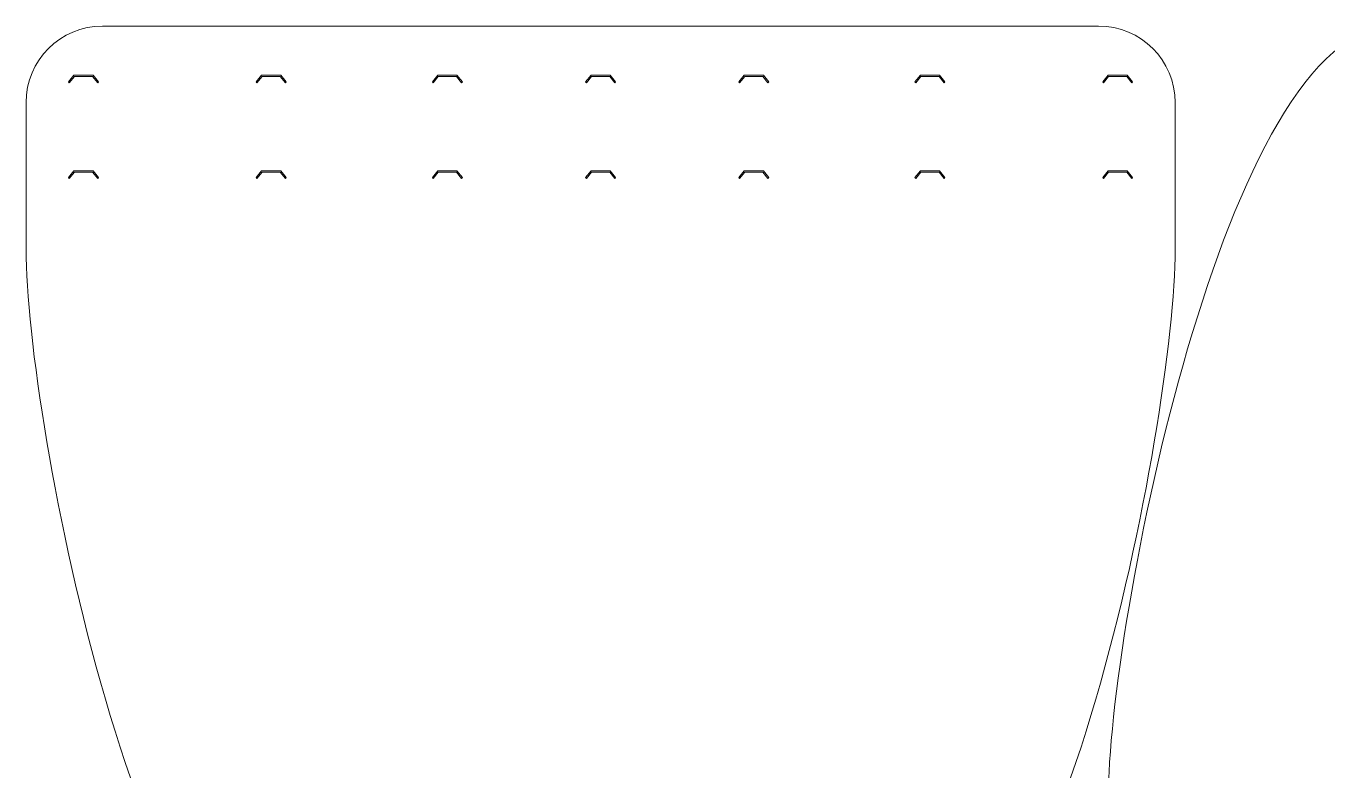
# Model space of a CAD drawing. Header units: millimetres. Extents: x 1797 to 2379, y 410 to 799.
# Drawn here: x 1796.6 to 2136.5, y 604.1 to 798.6 of the extents above; entities that cross this region are included whole.
import ezdxf

# ---------------------------------------------------------------- set-up
doc = ezdxf.new("R2010")
doc.units = ezdxf.units.MM
doc.header["$MEASUREMENT"] = 0

msp = doc.modelspace()

# ---------------------------------------------------------------- linework, layer by layer
at = {"color": 242, "lineweight": 9}
for points in [[(2021.9346, 538.6002), (2066.2546, 538.6002), (2096.6432, 695.9884), (2096.6432, 740.3084), (2096.6432, 740.3084), (2096.6432, 778.6001), (2096.6432, 778.6001), (2096.6432, 789.6801), (2087.7229, 798.6004), (2076.6429, 798.6004), (2076.6429, 798.6004), (1816.6433, 798.6004), (1816.6433, 798.6004), (1805.5633, 798.6004), (1796.6429, 789.6801), (1796.6429, 778.6001), (1796.6429, 778.6001), (1796.6429, 740.3084), (1796.6429, 740.3084), (1796.6429, 695.9884), (1827.0316, 538.6002), (1871.3515, 538.6002), (1871.3515, 538.6002), (2021.9346, 538.6002), (2021.9346, 538.6002)], [(2153.8893, 798.6004), (2109.5693, 798.6004), (2079.1807, 641.2122), (2079.1807, 596.8922), (2079.1807, 596.8922), (2079.1807, 558.6005), (2079.1807, 558.6005), (2079.1807, 547.5205), (2088.101, 538.6002), (2099.181, 538.6002), (2099.181, 538.6002), (2359.1806, 538.6002), (2359.1806, 538.6002), (2370.2606, 538.6002), (2379.181, 547.5205), (2379.181, 558.6005), (2379.181, 558.6005), (2379.181, 596.8922), (2379.181, 596.8922), (2379.181, 641.2122), (2348.7923, 798.6004), (2304.4724, 798.6004), (2304.4724, 798.6004), (2153.8893, 798.6004), (2153.8893, 798.6004)], [(1809.2673, 785.4186), (1809.2673, 785.4186), (1807.9413, 783.7872), (1807.9413, 783.7872), (1807.9413, 783.7872), (1807.7289, 784.0484), (1807.7289, 784.0484), (1807.7289, 784.0484), (1809.1433, 785.7872), (1809.1433, 785.7872), (1809.1433, 785.7872), (1814.143, 785.7872), (1814.143, 785.7872), (1814.143, 785.7872), (1815.5574, 784.0484), (1815.5574, 784.0484), (1815.5574, 784.0484), (1815.3455, 783.7872), (1815.3455, 783.7872), (1815.3455, 783.7872), (1814.0189, 785.4186), (1814.0189, 785.4186), (1814.0189, 785.4186), (1809.2673, 785.4186), (1809.2673, 785.4186)], [(1858.2673, 785.4186), (1858.2673, 785.4186), (1856.9413, 783.7872), (1856.9413, 783.7872), (1856.9413, 783.7872), (1856.7289, 784.0484), (1856.7289, 784.0484), (1856.7289, 784.0484), (1858.1433, 785.7872), (1858.1433, 785.7872), (1858.1433, 785.7872), (1863.143, 785.7872), (1863.143, 785.7872), (1863.143, 785.7872), (1864.5574, 784.0484), (1864.5574, 784.0484), (1864.5574, 784.0484), (1864.3455, 783.7872), (1864.3455, 783.7872), (1864.3455, 783.7872), (1863.0189, 785.4186), (1863.0189, 785.4186), (1863.0189, 785.4186), (1858.2673, 785.4186), (1858.2673, 785.4186)], [(1904.2673, 785.4186), (1904.2673, 785.4186), (1902.9413, 783.7872), (1902.9413, 783.7872), (1902.9413, 783.7872), (1902.7289, 784.0484), (1902.7289, 784.0484), (1902.7289, 784.0484), (1904.1433, 785.7872), (1904.1433, 785.7872), (1904.1433, 785.7872), (1909.143, 785.7872), (1909.143, 785.7872), (1909.143, 785.7872), (1910.5574, 784.0484), (1910.5574, 784.0484), (1910.5574, 784.0484), (1910.3455, 783.7872), (1910.3455, 783.7872), (1910.3455, 783.7872), (1909.0189, 785.4186), (1909.0189, 785.4186), (1909.0189, 785.4186), (1904.2673, 785.4186), (1904.2673, 785.4186)], [(1944.2673, 785.4186), (1944.2673, 785.4186), (1942.9413, 783.7872), (1942.9413, 783.7872), (1942.9413, 783.7872), (1942.7289, 784.0484), (1942.7289, 784.0484), (1942.7289, 784.0484), (1944.1433, 785.7872), (1944.1433, 785.7872), (1944.1433, 785.7872), (1949.143, 785.7872), (1949.143, 785.7872), (1949.143, 785.7872), (1950.5574, 784.0484), (1950.5574, 784.0484), (1950.5574, 784.0484), (1950.3455, 783.7872), (1950.3455, 783.7872), (1950.3455, 783.7872), (1949.0189, 785.4186), (1949.0189, 785.4186), (1949.0189, 785.4186), (1944.2673, 785.4186), (1944.2673, 785.4186)], [(1990.3455, 783.7872), (1990.3455, 783.7872), (1989.0189, 785.4186), (1989.0189, 785.4186), (1989.0189, 785.4186), (1984.2673, 785.4186), (1984.2673, 785.4186), (1984.2673, 785.4186), (1982.9413, 783.7872), (1982.9413, 783.7872), (1982.9413, 783.7872), (1982.7289, 784.0484), (1982.7289, 784.0484), (1982.7289, 784.0484), (1984.1433, 785.7872), (1984.1433, 785.7872), (1984.1433, 785.7872), (1989.143, 785.7872), (1989.143, 785.7872), (1989.143, 785.7872), (1990.5574, 784.0484), (1990.5574, 784.0484), (1990.5574, 784.0484), (1990.3455, 783.7872), (1990.3455, 783.7872)], [(2030.2673, 785.4186), (2030.2673, 785.4186), (2028.9413, 783.7872), (2028.9413, 783.7872), (2028.9413, 783.7872), (2028.7289, 784.0484), (2028.7289, 784.0484), (2028.7289, 784.0484), (2030.1433, 785.7872), (2030.1433, 785.7872), (2030.1433, 785.7872), (2035.143, 785.7872), (2035.143, 785.7872), (2035.143, 785.7872), (2036.5574, 784.0484), (2036.5574, 784.0484), (2036.5574, 784.0484), (2036.3455, 783.7872), (2036.3455, 783.7872), (2036.3455, 783.7872), (2035.019, 785.4186), (2035.019, 785.4186), (2035.019, 785.4186), (2030.2673, 785.4186), (2030.2673, 785.4186)], [(2079.2673, 785.4186), (2079.2673, 785.4186), (2077.9413, 783.7872), (2077.9413, 783.7872), (2077.9413, 783.7872), (2077.7289, 784.0484), (2077.7289, 784.0484), (2077.7289, 784.0484), (2079.1433, 785.7872), (2079.1433, 785.7872), (2079.1433, 785.7872), (2084.143, 785.7872), (2084.143, 785.7872), (2084.143, 785.7872), (2085.5574, 784.0484), (2085.5574, 784.0484), (2085.5574, 784.0484), (2085.3455, 783.7872), (2085.3455, 783.7872), (2085.3455, 783.7872), (2084.019, 785.4186), (2084.019, 785.4186), (2084.019, 785.4186), (2079.2673, 785.4186), (2079.2673, 785.4186)], [(1809.2673, 760.4186), (1809.2673, 760.4186), (1807.9413, 758.7872), (1807.9413, 758.7872), (1807.9413, 758.7872), (1807.7289, 759.0484), (1807.7289, 759.0484), (1807.7289, 759.0484), (1809.1433, 760.7872), (1809.1433, 760.7872), (1809.1433, 760.7872), (1814.143, 760.7872), (1814.143, 760.7872), (1814.143, 760.7872), (1815.5574, 759.0484), (1815.5574, 759.0484), (1815.5574, 759.0484), (1815.3455, 758.7872), (1815.3455, 758.7872), (1815.3455, 758.7872), (1814.0189, 760.4186), (1814.0189, 760.4186), (1814.0189, 760.4186), (1809.2673, 760.4186), (1809.2673, 760.4186)], [(1858.2673, 760.4186), (1858.2673, 760.4186), (1856.9413, 758.7872), (1856.9413, 758.7872), (1856.9413, 758.7872), (1856.7289, 759.0484), (1856.7289, 759.0484), (1856.7289, 759.0484), (1858.1433, 760.7872), (1858.1433, 760.7872), (1858.1433, 760.7872), (1863.143, 760.7872), (1863.143, 760.7872), (1863.143, 760.7872), (1864.5574, 759.0484), (1864.5574, 759.0484), (1864.5574, 759.0484), (1864.3455, 758.7872), (1864.3455, 758.7872), (1864.3455, 758.7872), (1863.0189, 760.4186), (1863.0189, 760.4186), (1863.0189, 760.4186), (1858.2673, 760.4186), (1858.2673, 760.4186)], [(1904.2673, 760.4186), (1904.2673, 760.4186), (1902.9413, 758.7872), (1902.9413, 758.7872), (1902.9413, 758.7872), (1902.7289, 759.0484), (1902.7289, 759.0484), (1902.7289, 759.0484), (1904.1433, 760.7872), (1904.1433, 760.7872), (1904.1433, 760.7872), (1909.143, 760.7872), (1909.143, 760.7872), (1909.143, 760.7872), (1910.5574, 759.0484), (1910.5574, 759.0484), (1910.5574, 759.0484), (1910.3455, 758.7872), (1910.3455, 758.7872), (1910.3455, 758.7872), (1909.0189, 760.4186), (1909.0189, 760.4186), (1909.0189, 760.4186), (1904.2673, 760.4186), (1904.2673, 760.4186)], [(1944.2673, 760.4186), (1944.2673, 760.4186), (1942.9413, 758.7872), (1942.9413, 758.7872), (1942.9413, 758.7872), (1942.7289, 759.0484), (1942.7289, 759.0484), (1942.7289, 759.0484), (1944.1433, 760.7872), (1944.1433, 760.7872), (1944.1433, 760.7872), (1949.143, 760.7872), (1949.143, 760.7872), (1949.143, 760.7872), (1950.5574, 759.0484), (1950.5574, 759.0484), (1950.5574, 759.0484), (1950.3455, 758.7872), (1950.3455, 758.7872), (1950.3455, 758.7872), (1949.0189, 760.4186), (1949.0189, 760.4186), (1949.0189, 760.4186), (1944.2673, 760.4186), (1944.2673, 760.4186)], [(1989.0189, 760.4186), (1989.0189, 760.4186), (1984.2673, 760.4186), (1984.2673, 760.4186), (1984.2673, 760.4186), (1982.9413, 758.7872), (1982.9413, 758.7872), (1982.9413, 758.7872), (1982.7289, 759.0484), (1982.7289, 759.0484), (1982.7289, 759.0484), (1984.1433, 760.7872), (1984.1433, 760.7872), (1984.1433, 760.7872), (1989.143, 760.7872), (1989.143, 760.7872), (1989.143, 760.7872), (1990.5574, 759.0484), (1990.5574, 759.0484), (1990.5574, 759.0484), (1990.3455, 758.7872), (1990.3455, 758.7872), (1990.3455, 758.7872), (1989.0189, 760.4186), (1989.0189, 760.4186)], [(2030.2673, 760.4186), (2030.2673, 760.4186), (2028.9413, 758.7872), (2028.9413, 758.7872), (2028.9413, 758.7872), (2028.7289, 759.0484), (2028.7289, 759.0484), (2028.7289, 759.0484), (2030.1433, 760.7872), (2030.1433, 760.7872), (2030.1433, 760.7872), (2035.143, 760.7872), (2035.143, 760.7872), (2035.143, 760.7872), (2036.5574, 759.0484), (2036.5574, 759.0484), (2036.5574, 759.0484), (2036.3455, 758.7872), (2036.3455, 758.7872), (2036.3455, 758.7872), (2035.019, 760.4186), (2035.019, 760.4186), (2035.019, 760.4186), (2030.2673, 760.4186), (2030.2673, 760.4186)], [(2077.9413, 758.7872), (2077.9413, 758.7872), (2079.2673, 760.4186), (2079.2673, 760.4186), (2079.2673, 760.4186), (2084.019, 760.4186), (2084.019, 760.4186), (2084.019, 760.4186), (2085.3455, 758.7872), (2085.3455, 758.7872), (2085.3455, 758.7872), (2085.5574, 759.0484), (2085.5574, 759.0484), (2085.5574, 759.0484), (2084.143, 760.7872), (2084.143, 760.7872), (2084.143, 760.7872), (2079.1433, 760.7872), (2079.1433, 760.7872), (2079.1433, 760.7872), (2077.7289, 759.0484), (2077.7289, 759.0484), (2077.7289, 759.0484), (2077.9413, 758.7872), (2077.9413, 758.7872)]]:
    msp.add_open_spline(points, degree=3, knots=[0, 0, 0, 0, 0.125, 0.125, 0.125, 0.25, 0.25, 0.25, 0.375, 0.375, 0.375, 0.5, 0.5, 0.5, 0.625, 0.625, 0.625, 0.75, 0.75, 0.75, 0.875, 0.875, 0.875, 1, 1, 1, 1], dxfattribs=at)

doc.saveas('drawing.dxf')
